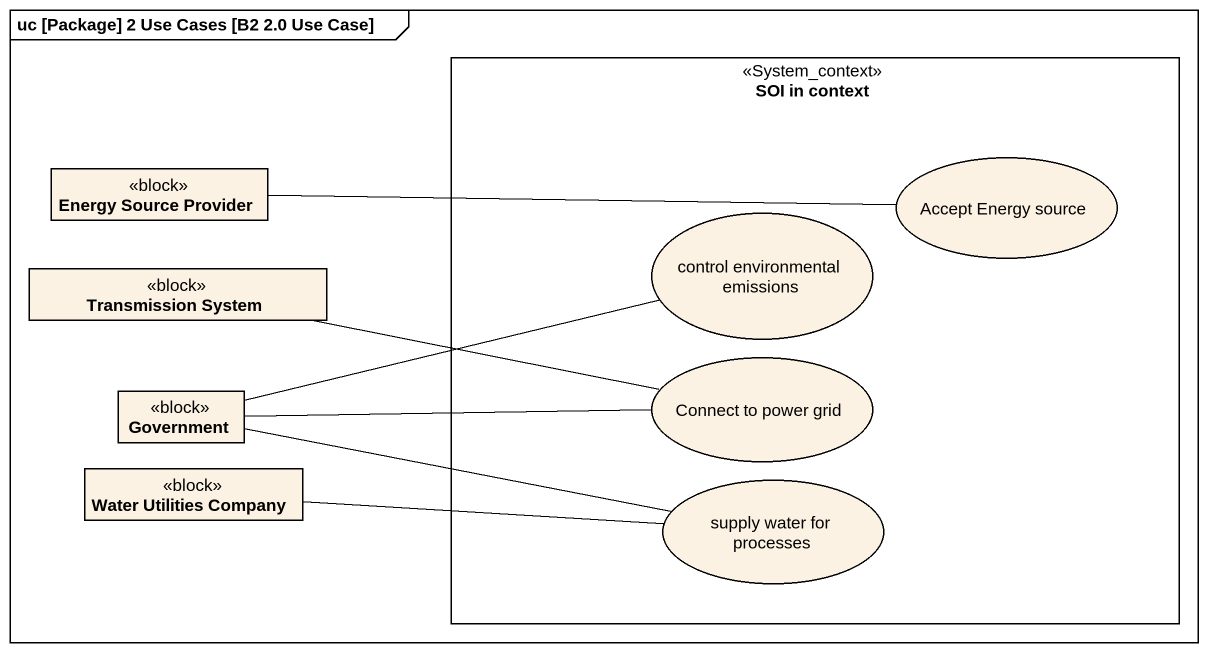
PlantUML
@startuml
mainframe uc [Package] 2 Use Cases [B2 2.0 Use Case]
allowmixing
hide circle
hide empty members
rectangle "SOI in context" as SOI_in_context <<System_context>> {
  usecase "Accept Energy source" as Accept_Energy_source
  usecase "control environmental emissions" as control_environmental
  usecase "Connect to power grid" as Connect_to_power_grid
  usecase "supply water for processes" as supply_water_for_processes
}
class "Energy Source Provider" as Energy_Source_Provider <<block>>
class "Transmission System" as Transmission_System <<block>>
class Government <<block>>
class "Water Utilities Company" as Water_Utilities_Company <<block>>
Energy_Source_Provider -right- Accept_Energy_source
Transmission_System -right- Connect_to_power_grid
Government -right- control_environmental
Government -right- Connect_to_power_grid
Government -right- supply_water_for_processes
Water_Utilities_Company -right- supply_water_for_processes
@enduml
